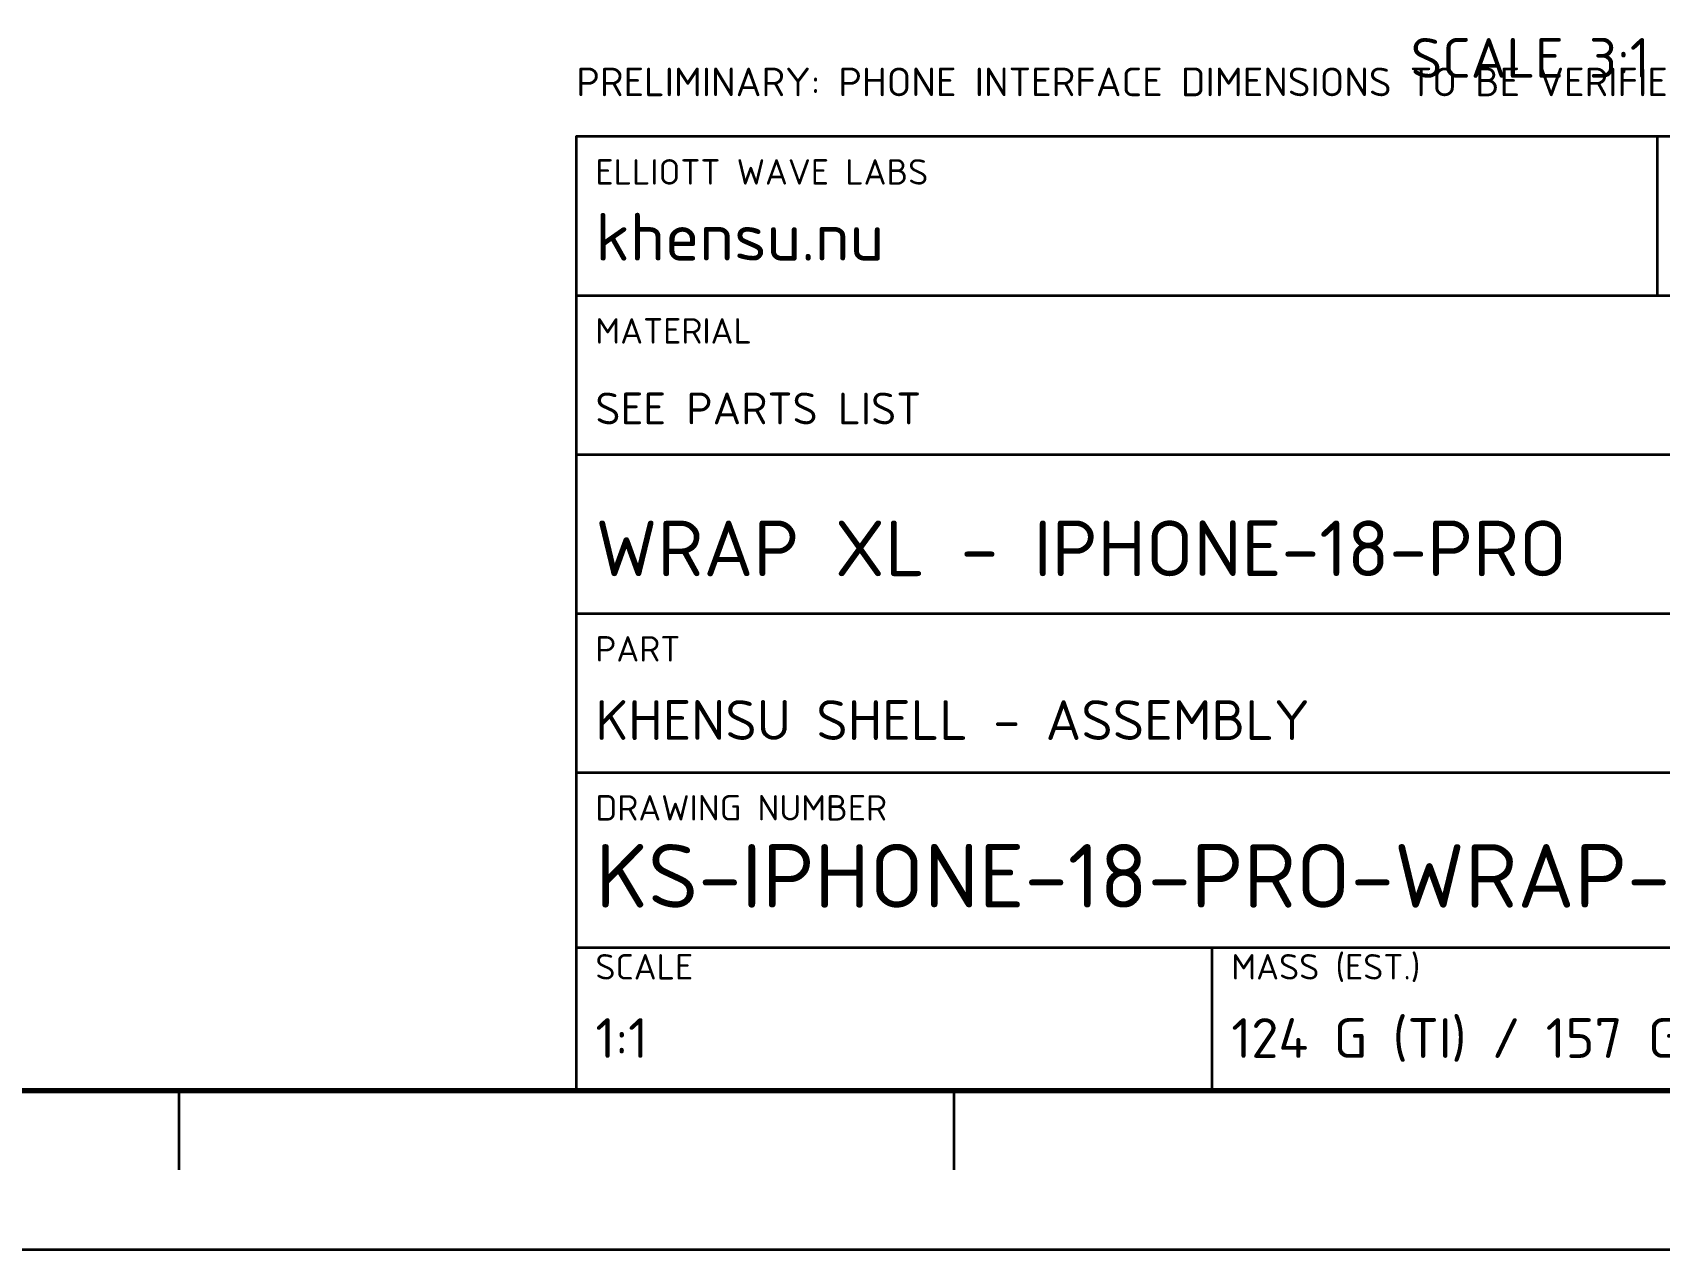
# Model space of a CAD drawing. Header units: millimetres. Extents: x 0 to 420, y 0 to 297.
# Drawn here: x 205.8 to 308.1, y 0 to 76.5 of the extents above; entities that cross this region are included whole.
import ezdxf
from ezdxf.enums import TextEntityAlignment as Align

# ---------------------------------------------------------------- set-up
doc = ezdxf.new("R2010")
doc.units = ezdxf.units.MM
doc.header["$LTSCALE"] = 0.4
for name, color, linetype, lineweight in [('BORDER', 7, 'CONTINUOUS', 70), ('TEXT', 7, 'CONTINUOUS', 25), ('TITLE', 7, 'CONTINUOUS', 35)]:
    doc.layers.add(name, color=color, linetype=linetype, lineweight=lineweight)
doc.styles.add('KHENSU', font='isocpeur.ttf')

msp = doc.modelspace()

# ---------------------------------------------------------------- linework, layer by layer
at = {"layer": 'BORDER'}
msp.add_lwpolyline([(20, 10), (410, 10), (410, 287), (20, 287)], close=True, dxfattribs=at)
at = {"layer": 'TITLE'}
for p, q in [((308, 60), (308, 70)), ((240, 60), (410, 60)), ((240, 50), (410, 50)), ((240, 40), (410, 40)), ((240, 30), (410, 30)), ((240, 19), (410, 19)), ((280, 10), (280, 19)), ((215, 10), (215, 5)), ((263.75, 10), (263.75, 5))]:
    msp.add_line(p, q, dxfattribs=at)
for points in [[(0, 0), (420, 0), (420, 297), (0, 297)], [(240, 10), (410, 10), (410, 70), (240, 70)]]:
    msp.add_lwpolyline(points, close=True, dxfattribs=at)

# ---------------------------------------------------------------- texts
at = {"layer": 'TEXT', "style": 'KHENSU'}
msp.add_text('SCALE 3:1', height=2.5, dxfattribs=at).set_placement((300, 76.2), align=Align.TOP_CENTER)
for s, height, p in [('khensu.nu', 3, (241.2, 61.3)), ('SEE PARTS LIST', 2, (241.2, 51.3)), ('WRAP XL - IPHONE-18-PRO', 3.5, (241.2, 41.3)), ('KHENSU SHELL - ASSEMBLY', 2.5, (241.2, 31.3)), ('KS-IPHONE-18-PRO-WRAP-XL-100', 4, (241.2, 20.3)), ('1:1', 2.5, (241.2, 11.3)), ('124 G (TI) / 157 G (BRASS)', 2.5, (281.2, 11.3))]:
    msp.add_text(s, height=height, dxfattribs=at).set_placement(p, align=Align.BOTTOM_LEFT)
at = {"layer": 'TITLE', "style": 'KHENSU'}
for s, height, p in [('PRELIMINARY: PHONE INTERFACE DIMENSIONS TO BE VERIFIED AGAINST APPLE ACCESSORY DESIGN GUIDELINES', 1.8, (240, 72)), ('ELLIOTT WAVE LABS', 1.6, (241.2, 66.5)), ('MATERIAL', 1.6, (241.2, 56.5)), ('PART', 1.6, (241.2, 36.5)), ('DRAWING NUMBER', 1.6, (241.2, 26.5)), ('SCALE', 1.6, (241.2, 16.5)), ('MASS (EST.)', 1.6, (281.2, 16.5))]:
    msp.add_text(s, height=height, dxfattribs=at).set_placement(p, align=Align.BOTTOM_LEFT)

doc.saveas('drawing.dxf')
